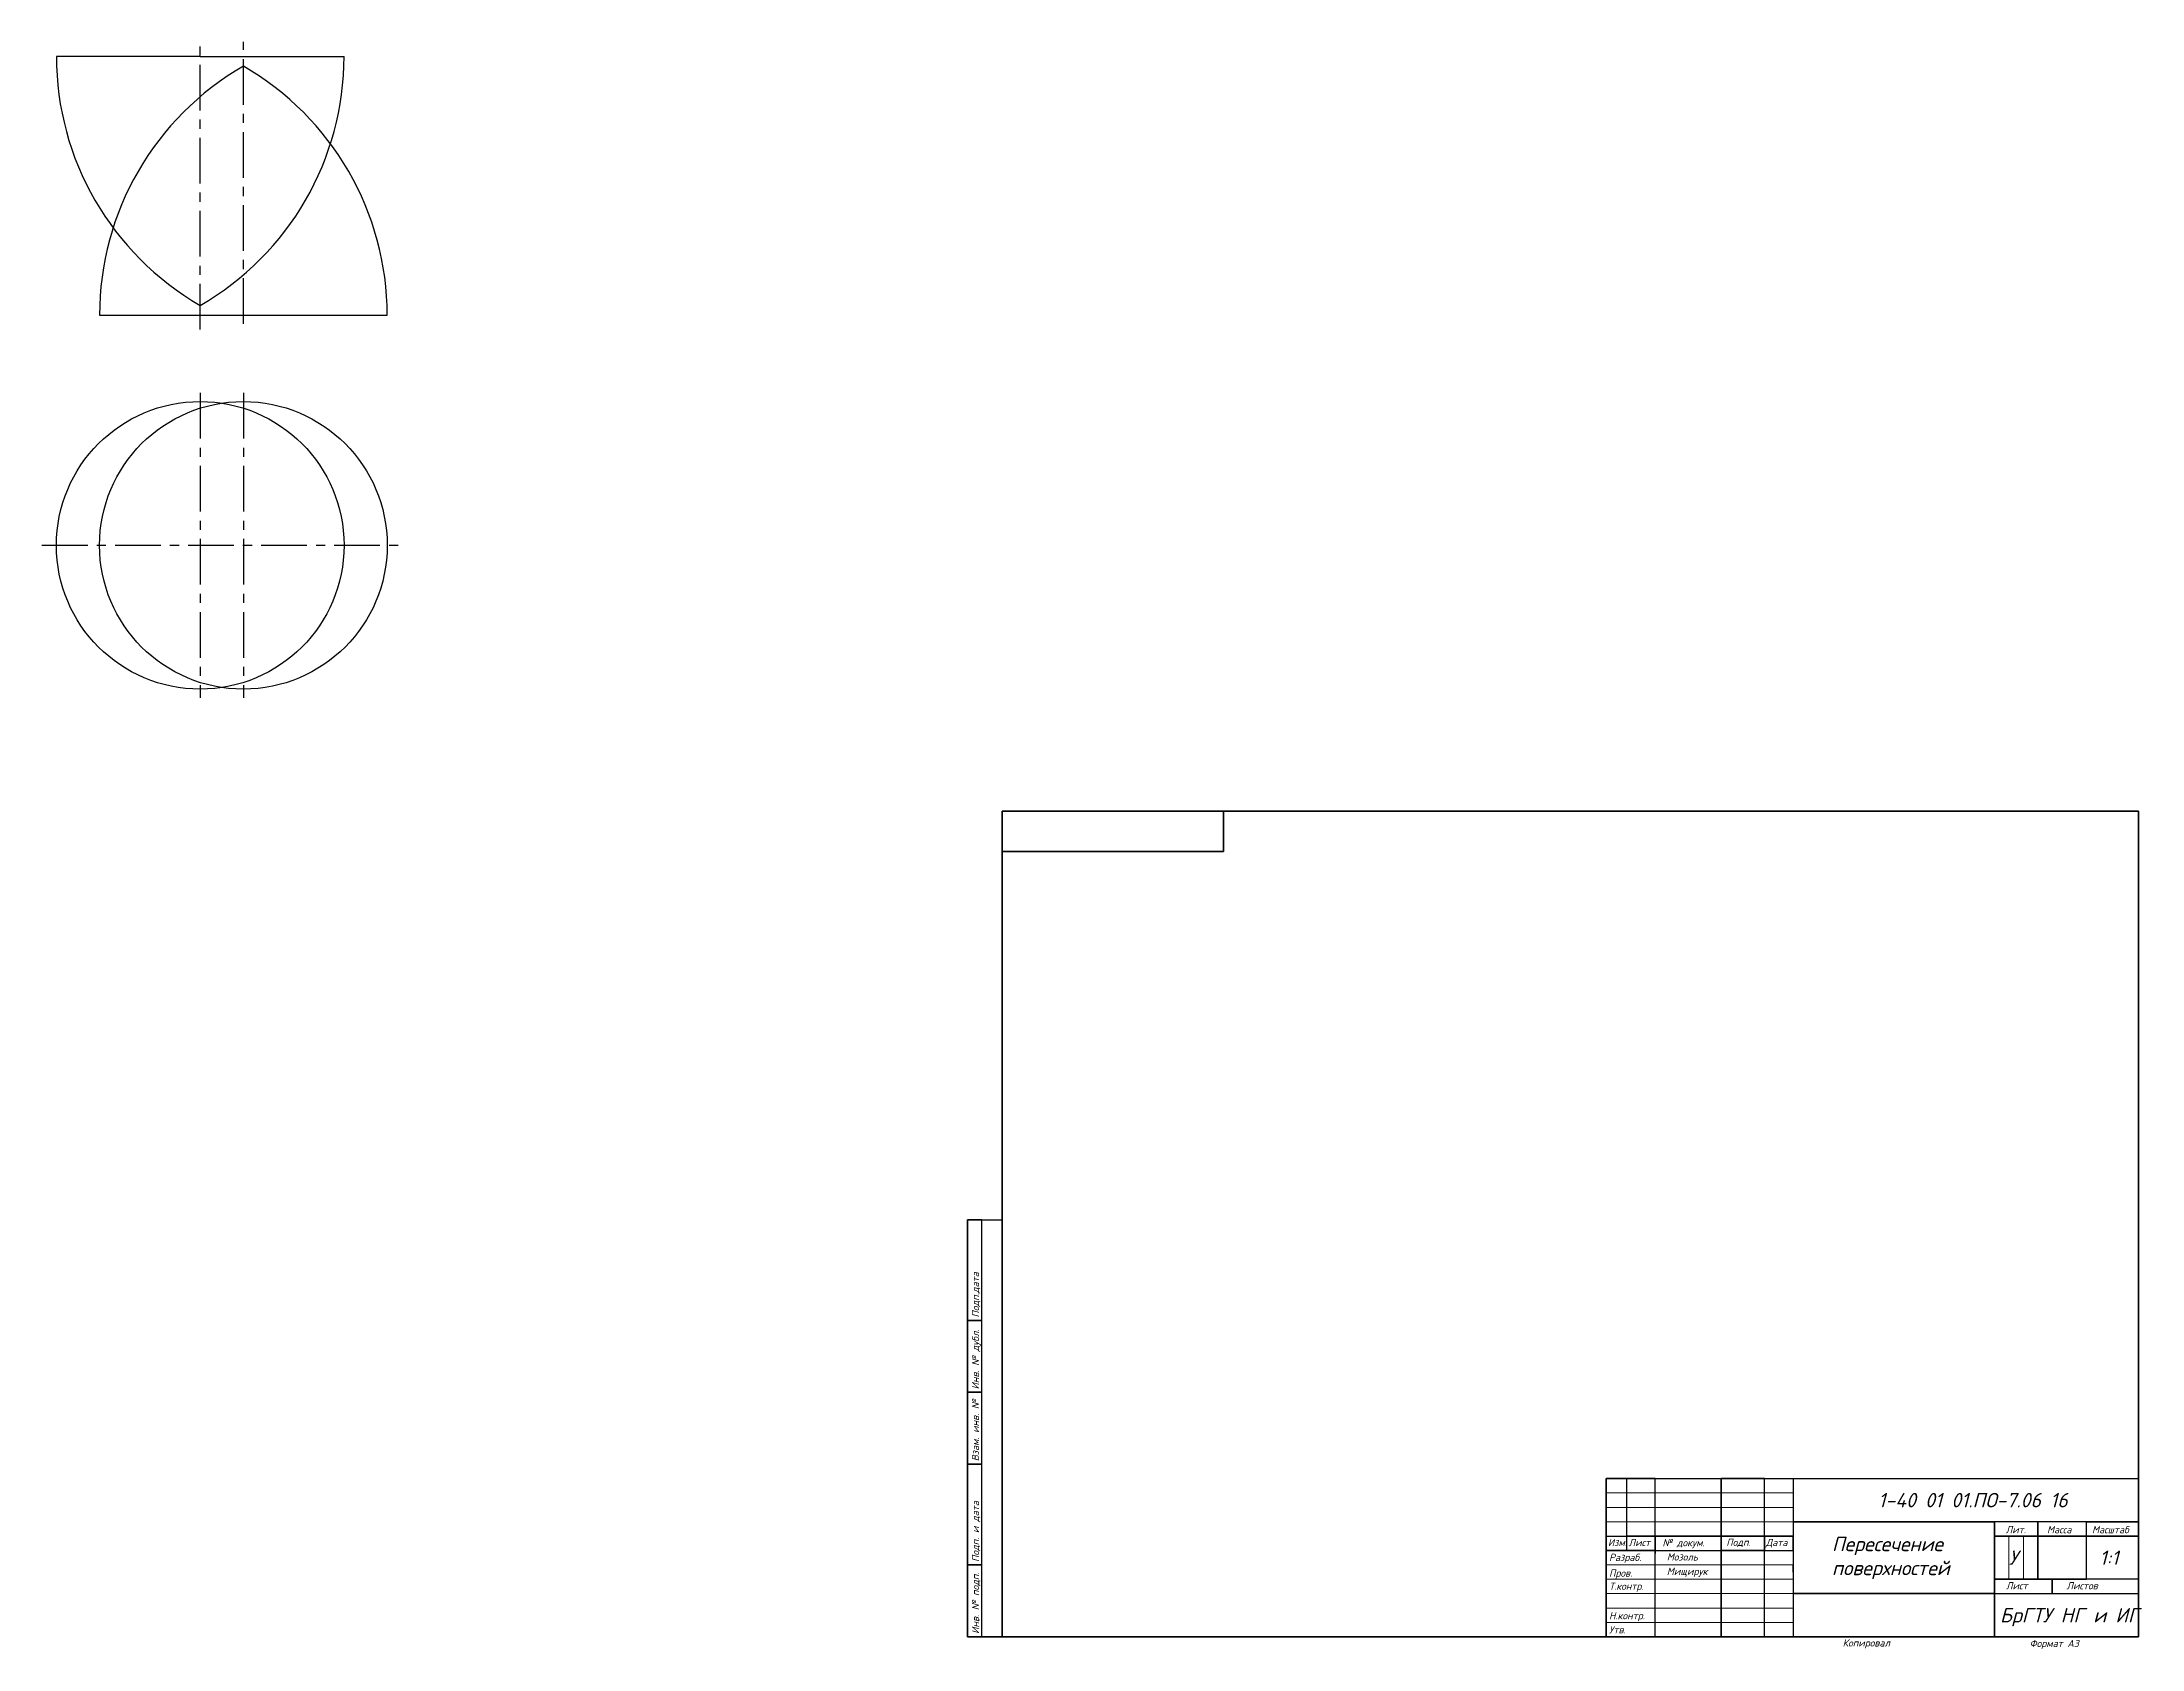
# Model space of a CAD drawing. Header units: millimetres. Extents: x -2 to 3464, y -388 to 765.
# Drawn here: x 1724 to 2454, y -365 to 194 of the extents above; entities that cross this region are included whole.
import ezdxf

# ---------------------------------------------------------------- set-up
doc = ezdxf.new("R2010")
doc.units = ezdxf.units.MM
doc.linetypes.add('осевая', pattern=[50.8, 31.75, -6.35, 6.35, -6.35])
doc.layers.add('MD_Видимые', color=7, linetype='Continuous', lineweight=50)
doc.styles.add('2.5мм', font='isocpeur.ttf', dxfattribs={"oblique": 15, "height": 2.5})
doc.styles.get("Standard").update_dxf_attribs({"font": 'isocpeur.ttf', "oblique": 15, "height": 5})

msp = doc.modelspace()

# ---------------------------------------------------------------- linework, layer by layer
at = {"lineweight": 13}
for p, q in [((2267.671, -310.496), (2332.671, -310.496)), ((2332.671, -315.496), (2267.671, -315.496))]:
    msp.add_line(p, q, dxfattribs=at)
for p, q in [((2332.671, -310.496), (2332.671, -315.496)), ((2332.671, -320.496), (2332.671, -330.496)), ((2332.671, -330.496), (2332.671, -327.996)), ((2332.671, -327.996), (2332.671, -330.496)), ((2402.671, -327.996), (2402.671, -322.996)), ((2402.671, -322.996), (2402.671, -327.996)), ((2402.671, -325.496), (2402.671, -330.496)), ((2284.671, -330.496), (2284.671, -331.496)), ((2284.671, -335.496), (2284.671, -333.996)), ((2332.671, -337.996), (2332.671, -335.496)), ((2332.671, -335.496), (2332.671, -337.996)), ((2402.671, -335.496), (2402.671, -330.496)), ((2402.671, -330.496), (2402.671, -340.496)), ((2402.671, -330.496), (2402.671, -335.496)), ((2402.671, -342.996), (2402.671, -337.996)), ((2402.671, -337.996), (2402.671, -342.996)), ((2402.671, -345.496), (2402.671, -344.16))]:
    msp.add_line(p, q)
msp.add_lwpolyline([(2057.671, -360.496), (2452.671, -360.496), (2452.671, -73.496), (2057.671, -73.496)], close=True)
for points in [[(2057.671, -73.496), (2057.671, -87.496)], [(2057.671, -87.496), (2064.671, -87.496), (2134.671, -87.496), (2134.671, -73.496)], [(2057.671, -360.496), (2045.671, -360.496), (2045.671, -215.496), (2057.671, -215.496)], [(2045.671, -360.496), (2050.671, -360.496), (2050.671, -215.496)], [(2045.671, -275.496), (2050.671, -275.496), (2050.671, -250.496), (2045.671, -250.496)], [(2452.671, -360.496), (2452.671, -340.496), (2452.671, -271.012)], [(2045.671, -300.496), (2050.671, -300.496)], [(2452.671, -305.496), (2452.671, -320.496), (2332.671, -320.496)], [(2452.671, -360.496), (2452.671, -305.496)], [(2267.671, -320.496), (2267.671, -325.496), (2332.671, -325.496)], [(2267.671, -325.496), (2267.671, -330.496), (2332.671, -330.496)], [(2045.671, -335.496), (2050.671, -335.496)]]:
    msp.add_lwpolyline(points)
at = {"lineweight": 30}
msp.add_lwpolyline([(2452.671, -360.496), (2267.671, -360.496), (2267.671, -305.496), (2452.671, -305.496)], close=True, dxfattribs=at)
at = {"lineweight": 25}
for points in [[(2267.671, -360.496), (2284.671, -360.496), (2284.671, -305.496)], [(2267.671, -360.496), (2307.671, -360.496), (2307.671, -305.496)], [(2267.671, -305.496), (2274.671, -305.496), (2274.671, -330.496)], [(2267.671, -305.496), (2267.671, -360.496), (2267.671, -305.496)], [(2307.671, -360.496), (2322.671, -360.496), (2322.671, -305.496)], [(2267.671, -360.496), (2402.671, -360.496), (2402.671, -320.496)], [(2417.671, -340.496), (2417.671, -340.496), (2417.671, -320.496)], [(2434.671, -340.496), (2434.671, -325.496), (2434.671, -320.496)], [(2267.671, -330.496), (2332.671, -330.496), (2332.671, -325.496), (2274.671, -325.496), (2274.671, -330.496), (2267.671, -330.496), (2267.671, -325.496), (2274.671, -325.496)], [(2452.671, -340.496), (2452.671, -325.496), (2402.671, -325.496)], [(2452.671, -345.496), (2452.671, -340.496), (2402.671, -340.496)], [(2402.671, -345.496), (2422.671, -345.496), (2422.671, -340.496)], [(2332.671, -345.496), (2402.671, -345.496), (2452.671, -345.496)]]:
    msp.add_lwpolyline(points, dxfattribs=at)
at = {"lineweight": 15}
msp.add_lwpolyline([(2332.671, -305.496), (2332.671, -360.496)], dxfattribs=at)
at = {"lineweight": 13}
for points in [[(2332.671, -320.496), (2267.671, -320.496)], [(2267.671, -330.496), (2267.671, -335.496), (2332.671, -335.496)], [(2267.671, -335.496), (2267.671, -340.496), (2332.671, -340.496)], [(2452.671, -345.496), (2332.671, -345.496), (2267.671, -345.496)], [(2267.671, -360.496), (2267.671, -355.496), (2332.671, -355.496), (2267.671, -355.496), (2267.671, -350.496), (2332.671, -350.496)]]:
    msp.add_lwpolyline(points, dxfattribs=at)
at = {"layer": 'MD_Видимые', "linetype": 'осевая', "lineweight": -2, "ltscale": 0.5}
for p, q in [((1778.927, 93.982), (1778.927, 193.982)), ((1793.927, 95.982), (1793.927, 193.982)), ((1778.927, 71.982), (1778.927, -34.018)), ((1793.927, 71.982), (1793.927, -34.018)), ((1723.927, 18.982), (1848.927, 18.982))]:
    msp.add_line(p, q, dxfattribs=at)
at = {"layer": 'MD_Видимые', "lineweight": -2}
for p, q in [((1778.927, 188.982), (1728.927, 188.982)), ((1778.927, 188.982), (1828.927, 188.982)), ((1743.927, 98.982), (1843.927, 98.982)), ((1743.927, 98.982), (1793.927, 98.982))]:
    msp.add_line(p, q, dxfattribs=at)
at = {"layer": 'MD_Видимые', "lineweight": 30}
msp.add_line((2050.671, -215.496), (2057.671, -215.496), dxfattribs=at)
at = {"layer": 'MD_Видимые', "lineweight": 13}
for p, q in [((2407.671, -340.496), (2407.671, -325.496)), ((2412.671, -340.496), (2412.671, -325.496))]:
    msp.add_line(p, q, dxfattribs=at)
at = {"layer": 'MD_Видимые', "lineweight": 30}
for points in [[(2045.671, -360.496), (2050.671, -360.496), (2050.671, -215.496), (2045.671, -215.496), (2045.671, -250.496), (2050.671, -250.496), (2045.671, -250.496), (2045.671, -275.496), (2050.671, -275.496), (2045.671, -275.496), (2045.671, -300.496), (2050.671, -300.496), (2045.671, -300.496), (2045.671, -335.496), (2050.671, -335.496), (2045.671, -335.496), (2045.671, -360.496), (2057.671, -360.496), (2057.671, -73.496), (2134.671, -73.496), (2134.671, -87.496), (2057.671, -87.496), (2057.671, -73.496), (2452.671, -73.496), (2452.671, -360.496), (2057.671, -360.496)], [(2267.671, -360.496), (2267.671, -305.496), (2332.671, -305.496), (2332.671, -360.496), (2322.671, -360.496), (2322.671, -305.496), (2307.671, -305.496), (2307.671, -360.496), (2284.671, -360.496), (2284.671, -305.496), (2267.671, -305.496), (2267.671, -360.496), (2284.671, -360.496)], [(2274.671, -305.496), (2274.671, -330.496), (2267.671, -330.496), (2267.671, -325.496), (2274.671, -325.496), (2284.671, -325.496), (2284.671, -330.496), (2274.671, -330.496), (2307.671, -330.496), (2307.671, -325.496), (2284.671, -325.496), (2322.671, -325.496), (2322.671, -330.496), (2307.671, -330.496), (2332.671, -330.496), (2332.671, -325.496), (2322.671, -325.496)], [(2332.671, -320.496), (2402.671, -320.496), (2402.671, -345.496), (2332.671, -345.496), (2402.671, -345.496), (2402.671, -360.496), (2402.671, -345.496), (2452.671, -345.496), (2452.671, -340.496), (2402.671, -340.496), (2422.671, -340.496), (2422.671, -345.496), (2422.671, -340.496), (2434.671, -340.496), (2434.671, -320.496), (2452.671, -320.496), (2402.671, -320.496), (2402.671, -325.496), (2452.671, -325.496), (2417.671, -325.496), (2417.671, -320.496), (2417.671, -340.496), (2402.671, -340.496)]]:
    msp.add_lwpolyline(points, dxfattribs=at)
at = {"layer": 'MD_Видимые', "lineweight": -2}
for centre in [(1778.927, 18.982), (1793.927, 18.982)]:
    msp.add_circle(centre, 50, dxfattribs=at)
for centre, start, end in [((1828.927, 188.982), 180, 240), ((1843.927, 98.982), 120, 180), ((1728.927, 188.982), 300, 0), ((1743.927, 98.982), 0, 60)]:
    msp.add_arc(centre, 100, start, end, dxfattribs=at)

# ---------------------------------------------------------------- texts
at = {"style": '2.5мм', "oblique": 15}
for s, p in [('Подп.дата', (2049.671, -249.496)), ('Инв. № дубл.', (2049.671, -274.496)), ('Взам. инв. №', (2049.671, -299.496)), ('Подп. и дата', (2049.671, -334.496)), ('Инв. № подп.', (2049.706, -359.497))]:
    msp.add_text(s, height=2.5, rotation=90, dxfattribs=at).set_placement(p)
for s, p in [('Изм.', (2268.258, -328.976)), ('Лист', (2275.444, -328.996))]:
    msp.add_text(s, height=2.5, dxfattribs=at).set_placement(p)
at = {"char_height": 5, "attachment_point": 1}
for s, width, insert in [('1-40 01 01.ПО-7.06 16', 120, (2362.229, -310.496)), ('Пересечение поверхностей', 70, (2346.137, -325.747)), ('У', 5, (2407.671, -330.496)), ('1:1', 18, (2439.145, -330.496)), ('БрГТУ НГ и ИГ', 55, (2404.552, -350.496))]:
    msp.add_mtext_dynamic_manual_height_columns(s, width=width, gutter_width=25, heights=[0], dxfattribs=dict(at, insert=insert))
at = {"char_height": 2.5, "attachment_point": 1, "style": '2.5мм'}
for s, width, heights, insert in [('\\pxi-3,l4,t3;№^Iдокум.', 23, [2.413], (2284.72, -326.535)), ('Подп.', 15, [0], (2309.421, -326.393)), ('Лит.', 15, [0], (2406.533, -321.996)), ('Масса', 17, [0], (2420.899, -321.996)), ('Масштаб', 18, [0], (2436.541, -321.996)), ('Разраб.', 17, [0], (2268.671, -331.636)), ('Мозоль', 23, [0], (2288.736, -331.496)), ('Пров.', 17, [0], (2268.671, -337.105)), ('Т.контр.', 16, [0], (2268.671, -341.67)), ('Мищирук', 23, [0], (2288.736, -336.496)), ('Лист', 20, [0], (2406.639, -341.496)), ('Листов', 30, [0], (2427.671, -341.496)), ('Утв.', 16, [0], (2268.671, -356.82)), ('Н.контр.', 16, [0], (2268.671, -351.911))]:
    msp.add_mtext_dynamic_manual_height_columns(s, width=width, gutter_width=12.5, heights=heights, dxfattribs=dict(at, insert=insert))
at = {"insert": (2323.143, -326.487), "char_height": 2.5, "attachment_point": 1, "style": '2.5мм'}
msp.add_mtext('Дата', dxfattribs=at)
at = {"layer": 'MD_Видимые', "char_height": 2.5, "attachment_point": 1, "style": '2.5мм'}
for s, width, insert in [('Копировал', 19.92422, (2349.855, -361.386)), ('Формат А3', 48.12565, (2414.839, -361.571))]:
    msp.add_mtext_dynamic_manual_height_columns(s, width=width, gutter_width=12.5, heights=[0], dxfattribs=dict(at, insert=insert))

doc.saveas('drawing.dxf')
